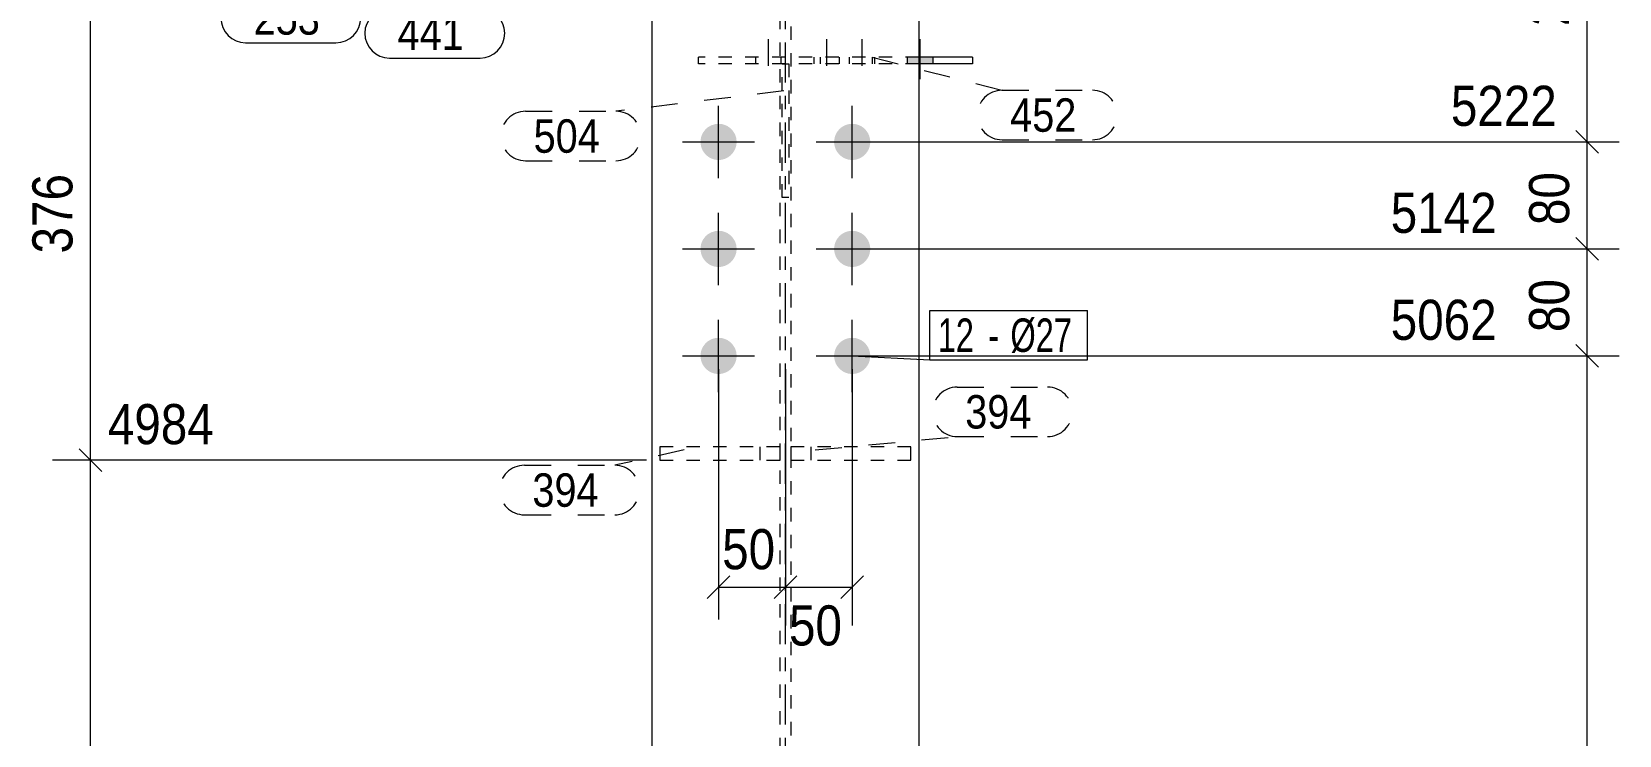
# Model space of a CAD drawing. Header units: millimetres. Extents: x 2 to 825, y 1 to 579.
# Drawn here: x 138.1 to 256.9, y 434.5 to 487.1 of the extents above; entities that cross this region are included whole.
import ezdxf

# ---------------------------------------------------------------- set-up
doc = ezdxf.new("R2010")
doc.units = ezdxf.units.MM
for name, pattern in [('XKITLINE00', [0]), ('XKITLINE01', [4, 1, -1, 1, -1]), ('XKITLINE02', [4, 2, -2]), ('XKITLINE03', [6, 3, -1, 1, -1])]:
    doc.linetypes.add(name, pattern=pattern)
for name, color, linetype, lineweight in [('Bolt', 3, 'Continuous', 0), ('BoltMark', 7, 'Continuous', 0), ('Dimensions', 7, 'Continuous', 0), ('Part', 2, 'Continuous', 0), ('PartMark', 7, 'Continuous', 0)]:
    doc.layers.add(name, color=color, linetype=linetype, lineweight=lineweight)
doc.styles.add('ARIAL', font='ARIAL.TTF')
doc.styles.add('ARIAL_NARROW', font='ARIALN.TTF')

# ---------------------------------------------------------------- blocks, each defined once
blk = doc.blocks.new('*A38')
at = {"layer": 'Bolt'}
for points in [[(188.1, 478.88), (188.1, 478.92), (188.1, 478.95), (188.11, 478.98), (188.11, 479.02), (188.11, 479.05), (188.12, 479.08), (188.13, 479.12), (188.13, 479.15), (188.14, 479.18), (188.15, 479.21), (188.16, 479.24), (188.17, 479.28), (188.18, 479.31), (188.19, 479.34), (188.2, 479.37), (188.22, 479.4), (188.23, 479.43), (188.24, 479.46), (188.26, 479.49), (188.28, 479.52), (188.29, 479.55), (188.31, 479.57), (188.33, 479.6), (188.35, 479.63), (188.37, 479.66), (188.39, 479.68), (188.41, 479.71), (188.43, 479.73), (188.45, 479.76), (188.47, 479.78), (188.5, 479.81), (188.52, 479.83), (188.54, 479.85), (188.57, 479.87), (188.59, 479.9), (188.62, 479.92), (188.65, 479.94), (188.67, 479.96), (188.7, 479.97), (188.73, 479.99), (188.76, 480.01), (188.78, 480.03), (188.81, 480.04), (188.84, 480.06), (188.87, 480.07), (188.9, 480.09), (188.93, 480.1), (188.96, 480.11), (189, 480.12), (189.03, 480.13), (189.06, 480.14), (189.09, 480.15), (189.12, 480.16), (189.15, 480.17), (189.19, 480.18), (189.22, 480.18), (189.25, 480.19), (189.28, 480.19), (189.32, 480.2), (189.35, 480.2), (189.38, 480.2), (189.42, 480.2), (189.45, 480.2), (189.48, 480.2), (189.52, 480.2), (189.55, 480.2), (189.58, 480.2), (189.62, 480.19), (189.65, 480.19), (189.68, 480.18), (189.71, 480.18), (189.75, 480.17), (189.78, 480.16), (189.81, 480.15), (189.84, 480.14), (189.87, 480.13), (189.9, 480.12), (189.94, 480.11), (189.97, 480.1), (190, 480.09), (190.03, 480.07), (190.06, 480.06), (190.09, 480.04), (190.12, 480.03), (190.14, 480.01), (190.17, 479.99), (190.2, 479.97), (190.23, 479.96), (190.25, 479.94), (190.28, 479.92), (190.31, 479.9), (190.33, 479.87), (190.36, 479.85), (190.38, 479.83), (190.4, 479.81), (190.43, 479.78), (190.45, 479.76), (190.47, 479.73), (190.49, 479.71), (190.51, 479.68), (190.53, 479.66), (190.55, 479.63), (190.57, 479.6), (190.59, 479.57), (190.61, 479.55), (190.62, 479.52), (190.64, 479.49), (190.66, 479.46), (190.67, 479.43), (190.68, 479.4), (190.7, 479.37), (190.71, 479.34), (190.72, 479.31), (190.73, 479.28), (190.74, 479.24), (190.75, 479.21), (190.76, 479.18), (190.77, 479.15), (190.77, 479.12), (190.78, 479.08), (190.79, 479.05), (190.79, 479.02), (190.79, 478.98), (190.8, 478.95), (190.8, 478.92), (190.8, 478.88), (190.8, 478.85), (190.8, 478.82), (190.8, 478.79), (190.8, 478.75), (190.79, 478.72), (190.79, 478.69), (190.79, 478.65), (190.78, 478.62), (190.77, 478.59), (190.77, 478.56), (190.76, 478.52), (190.75, 478.49), (190.74, 478.46), (190.73, 478.43), (190.72, 478.4), (190.71, 478.37), (190.7, 478.34), (190.68, 478.3), (190.67, 478.27), (190.66, 478.24), (190.64, 478.22), (190.62, 478.19), (190.61, 478.16), (190.59, 478.13), (190.57, 478.1), (190.55, 478.07), (190.53, 478.05), (190.51, 478.02), (190.49, 478), (190.47, 477.97), (190.45, 477.95), (190.43, 477.92), (190.4, 477.9), (190.38, 477.87), (190.36, 477.85), (190.33, 477.83), (190.31, 477.81), (190.28, 477.79), (190.25, 477.77), (190.23, 477.75), (190.2, 477.73), (190.17, 477.71), (190.14, 477.69), (190.12, 477.68), (190.09, 477.66), (190.06, 477.65), (190.03, 477.63), (190, 477.62), (189.97, 477.6), (189.94, 477.59), (189.9, 477.58), (189.87, 477.57), (189.84, 477.56), (189.81, 477.55), (189.78, 477.54), (189.75, 477.53), (189.71, 477.53), (189.68, 477.52), (189.65, 477.52), (189.62, 477.51), (189.58, 477.51), (189.55, 477.51), (189.52, 477.5), (189.48, 477.5), (189.45, 477.5), (189.42, 477.5), (189.38, 477.5), (189.35, 477.51), (189.32, 477.51), (189.28, 477.51), (189.25, 477.52), (189.22, 477.52), (189.19, 477.53), (189.15, 477.53), (189.12, 477.54), (189.09, 477.55), (189.06, 477.56), (189.03, 477.57), (189, 477.58), (188.96, 477.59), (188.93, 477.6), (188.9, 477.62), (188.87, 477.63), (188.84, 477.65), (188.81, 477.66), (188.78, 477.68), (188.76, 477.69), (188.73, 477.71), (188.7, 477.73), (188.67, 477.75), (188.65, 477.77), (188.62, 477.79), (188.59, 477.81), (188.57, 477.83), (188.54, 477.85), (188.52, 477.87), (188.5, 477.9), (188.47, 477.92), (188.45, 477.95), (188.43, 477.97), (188.41, 478), (188.39, 478.02), (188.37, 478.05), (188.35, 478.07), (188.33, 478.1), (188.31, 478.13), (188.29, 478.16), (188.28, 478.19), (188.26, 478.22), (188.24, 478.24), (188.23, 478.27), (188.22, 478.3), (188.2, 478.34), (188.19, 478.37), (188.18, 478.4), (188.17, 478.43), (188.16, 478.46), (188.15, 478.49), (188.14, 478.52), (188.13, 478.56), (188.13, 478.59), (188.12, 478.62), (188.11, 478.65), (188.11, 478.69), (188.11, 478.72), (188.1, 478.75), (188.1, 478.79), (188.1, 478.82), (188.1, 478.85)], [(198.1, 478.88), (198.1, 478.92), (198.1, 478.95), (198.11, 478.98), (198.11, 479.02), (198.11, 479.05), (198.12, 479.08), (198.13, 479.12), (198.13, 479.15), (198.14, 479.18), (198.15, 479.21), (198.16, 479.24), (198.17, 479.28), (198.18, 479.31), (198.19, 479.34), (198.2, 479.37), (198.22, 479.4), (198.23, 479.43), (198.24, 479.46), (198.26, 479.49), (198.28, 479.52), (198.29, 479.55), (198.31, 479.57), (198.33, 479.6), (198.35, 479.63), (198.37, 479.66), (198.39, 479.68), (198.41, 479.71), (198.43, 479.73), (198.45, 479.76), (198.47, 479.78), (198.5, 479.81), (198.52, 479.83), (198.54, 479.85), (198.57, 479.87), (198.59, 479.9), (198.62, 479.92), (198.65, 479.94), (198.67, 479.96), (198.7, 479.97), (198.73, 479.99), (198.76, 480.01), (198.78, 480.03), (198.81, 480.04), (198.84, 480.06), (198.87, 480.07), (198.9, 480.09), (198.93, 480.1), (198.96, 480.11), (199, 480.12), (199.03, 480.13), (199.06, 480.14), (199.09, 480.15), (199.12, 480.16), (199.15, 480.17), (199.19, 480.18), (199.22, 480.18), (199.25, 480.19), (199.28, 480.19), (199.32, 480.2), (199.35, 480.2), (199.38, 480.2), (199.42, 480.2), (199.45, 480.2), (199.48, 480.2), (199.52, 480.2), (199.55, 480.2), (199.58, 480.2), (199.62, 480.19), (199.65, 480.19), (199.68, 480.18), (199.71, 480.18), (199.75, 480.17), (199.78, 480.16), (199.81, 480.15), (199.84, 480.14), (199.87, 480.13), (199.9, 480.12), (199.94, 480.11), (199.97, 480.1), (200, 480.09), (200.03, 480.07), (200.06, 480.06), (200.09, 480.04), (200.12, 480.03), (200.14, 480.01), (200.17, 479.99), (200.2, 479.97), (200.23, 479.96), (200.25, 479.94), (200.28, 479.92), (200.31, 479.9), (200.33, 479.87), (200.36, 479.85), (200.38, 479.83), (200.4, 479.81), (200.43, 479.78), (200.45, 479.76), (200.47, 479.73), (200.49, 479.71), (200.51, 479.68), (200.53, 479.66), (200.55, 479.63), (200.57, 479.6), (200.59, 479.57), (200.61, 479.55), (200.62, 479.52), (200.64, 479.49), (200.66, 479.46), (200.67, 479.43), (200.68, 479.4), (200.7, 479.37), (200.71, 479.34), (200.72, 479.31), (200.73, 479.28), (200.74, 479.24), (200.75, 479.21), (200.76, 479.18), (200.77, 479.15), (200.77, 479.12), (200.78, 479.08), (200.79, 479.05), (200.79, 479.02), (200.79, 478.98), (200.8, 478.95), (200.8, 478.92), (200.8, 478.88), (200.8, 478.85), (200.8, 478.82), (200.8, 478.79), (200.8, 478.75), (200.79, 478.72), (200.79, 478.69), (200.79, 478.65), (200.78, 478.62), (200.77, 478.59), (200.77, 478.56), (200.76, 478.52), (200.75, 478.49), (200.74, 478.46), (200.73, 478.43), (200.72, 478.4), (200.71, 478.37), (200.7, 478.34), (200.68, 478.3), (200.67, 478.27), (200.66, 478.24), (200.64, 478.22), (200.62, 478.19), (200.61, 478.16), (200.59, 478.13), (200.57, 478.1), (200.55, 478.07), (200.53, 478.05), (200.51, 478.02), (200.49, 478), (200.47, 477.97), (200.45, 477.95), (200.43, 477.92), (200.4, 477.9), (200.38, 477.87), (200.36, 477.85), (200.33, 477.83), (200.31, 477.81), (200.28, 477.79), (200.25, 477.77), (200.23, 477.75), (200.2, 477.73), (200.17, 477.71), (200.14, 477.69), (200.12, 477.68), (200.09, 477.66), (200.06, 477.65), (200.03, 477.63), (200, 477.62), (199.97, 477.6), (199.94, 477.59), (199.9, 477.58), (199.87, 477.57), (199.84, 477.56), (199.81, 477.55), (199.78, 477.54), (199.75, 477.53), (199.71, 477.53), (199.68, 477.52), (199.65, 477.52), (199.62, 477.51), (199.58, 477.51), (199.55, 477.51), (199.52, 477.5), (199.48, 477.5), (199.45, 477.5), (199.42, 477.5), (199.38, 477.5), (199.35, 477.51), (199.32, 477.51), (199.28, 477.51), (199.25, 477.52), (199.22, 477.52), (199.19, 477.53), (199.15, 477.53), (199.12, 477.54), (199.09, 477.55), (199.06, 477.56), (199.03, 477.57), (199, 477.58), (198.96, 477.59), (198.93, 477.6), (198.9, 477.62), (198.87, 477.63), (198.84, 477.65), (198.81, 477.66), (198.78, 477.68), (198.76, 477.69), (198.73, 477.71), (198.7, 477.73), (198.67, 477.75), (198.65, 477.77), (198.62, 477.79), (198.59, 477.81), (198.57, 477.83), (198.54, 477.85), (198.52, 477.87), (198.5, 477.9), (198.47, 477.92), (198.45, 477.95), (198.43, 477.97), (198.41, 478), (198.39, 478.02), (198.37, 478.05), (198.35, 478.07), (198.33, 478.1), (198.31, 478.13), (198.29, 478.16), (198.28, 478.19), (198.26, 478.22), (198.24, 478.24), (198.23, 478.27), (198.22, 478.3), (198.2, 478.34), (198.19, 478.37), (198.18, 478.4), (198.17, 478.43), (198.16, 478.46), (198.15, 478.49), (198.14, 478.52), (198.13, 478.56), (198.13, 478.59), (198.12, 478.62), (198.11, 478.65), (198.11, 478.69), (198.11, 478.72), (198.1, 478.75), (198.1, 478.79), (198.1, 478.82), (198.1, 478.85)], [(188.1, 470.88), (188.1, 470.92), (188.1, 470.95), (188.11, 470.98), (188.11, 471.02), (188.11, 471.05), (188.12, 471.08), (188.13, 471.12), (188.13, 471.15), (188.14, 471.18), (188.15, 471.21), (188.16, 471.24), (188.17, 471.28), (188.18, 471.31), (188.19, 471.34), (188.2, 471.37), (188.22, 471.4), (188.23, 471.43), (188.24, 471.46), (188.26, 471.49), (188.28, 471.52), (188.29, 471.55), (188.31, 471.57), (188.33, 471.6), (188.35, 471.63), (188.37, 471.66), (188.39, 471.68), (188.41, 471.71), (188.43, 471.73), (188.45, 471.76), (188.47, 471.78), (188.5, 471.81), (188.52, 471.83), (188.54, 471.85), (188.57, 471.87), (188.59, 471.9), (188.62, 471.92), (188.65, 471.94), (188.67, 471.96), (188.7, 471.97), (188.73, 471.99), (188.76, 472.01), (188.78, 472.03), (188.81, 472.04), (188.84, 472.06), (188.87, 472.07), (188.9, 472.09), (188.93, 472.1), (188.96, 472.11), (189, 472.12), (189.03, 472.13), (189.06, 472.14), (189.09, 472.15), (189.12, 472.16), (189.15, 472.17), (189.19, 472.18), (189.22, 472.18), (189.25, 472.19), (189.28, 472.19), (189.32, 472.2), (189.35, 472.2), (189.38, 472.2), (189.42, 472.2), (189.45, 472.2), (189.48, 472.2), (189.52, 472.2), (189.55, 472.2), (189.58, 472.2), (189.62, 472.19), (189.65, 472.19), (189.68, 472.18), (189.71, 472.18), (189.75, 472.17), (189.78, 472.16), (189.81, 472.15), (189.84, 472.14), (189.87, 472.13), (189.9, 472.12), (189.94, 472.11), (189.97, 472.1), (190, 472.09), (190.03, 472.07), (190.06, 472.06), (190.09, 472.04), (190.12, 472.03), (190.14, 472.01), (190.17, 471.99), (190.2, 471.97), (190.23, 471.96), (190.25, 471.94), (190.28, 471.92), (190.31, 471.9), (190.33, 471.87), (190.36, 471.85), (190.38, 471.83), (190.4, 471.81), (190.43, 471.78), (190.45, 471.76), (190.47, 471.73), (190.49, 471.71), (190.51, 471.68), (190.53, 471.66), (190.55, 471.63), (190.57, 471.6), (190.59, 471.57), (190.61, 471.55), (190.62, 471.52), (190.64, 471.49), (190.66, 471.46), (190.67, 471.43), (190.68, 471.4), (190.7, 471.37), (190.71, 471.34), (190.72, 471.31), (190.73, 471.28), (190.74, 471.24), (190.75, 471.21), (190.76, 471.18), (190.77, 471.15), (190.77, 471.12), (190.78, 471.08), (190.79, 471.05), (190.79, 471.02), (190.79, 470.98), (190.8, 470.95), (190.8, 470.92), (190.8, 470.88), (190.8, 470.85), (190.8, 470.82), (190.8, 470.79), (190.8, 470.75), (190.79, 470.72), (190.79, 470.69), (190.79, 470.65), (190.78, 470.62), (190.77, 470.59), (190.77, 470.56), (190.76, 470.52), (190.75, 470.49), (190.74, 470.46), (190.73, 470.43), (190.72, 470.4), (190.71, 470.37), (190.7, 470.34), (190.68, 470.3), (190.67, 470.27), (190.66, 470.24), (190.64, 470.22), (190.62, 470.19), (190.61, 470.16), (190.59, 470.13), (190.57, 470.1), (190.55, 470.07), (190.53, 470.05), (190.51, 470.02), (190.49, 470), (190.47, 469.97), (190.45, 469.95), (190.43, 469.92), (190.4, 469.9), (190.38, 469.87), (190.36, 469.85), (190.33, 469.83), (190.31, 469.81), (190.28, 469.79), (190.25, 469.77), (190.23, 469.75), (190.2, 469.73), (190.17, 469.71), (190.14, 469.69), (190.12, 469.68), (190.09, 469.66), (190.06, 469.65), (190.03, 469.63), (190, 469.62), (189.97, 469.6), (189.94, 469.59), (189.9, 469.58), (189.87, 469.57), (189.84, 469.56), (189.81, 469.55), (189.78, 469.54), (189.75, 469.53), (189.71, 469.53), (189.68, 469.52), (189.65, 469.52), (189.62, 469.51), (189.58, 469.51), (189.55, 469.51), (189.52, 469.5), (189.48, 469.5), (189.45, 469.5), (189.42, 469.5), (189.38, 469.5), (189.35, 469.51), (189.32, 469.51), (189.28, 469.51), (189.25, 469.52), (189.22, 469.52), (189.19, 469.53), (189.15, 469.53), (189.12, 469.54), (189.09, 469.55), (189.06, 469.56), (189.03, 469.57), (189, 469.58), (188.96, 469.59), (188.93, 469.6), (188.9, 469.62), (188.87, 469.63), (188.84, 469.65), (188.81, 469.66), (188.78, 469.68), (188.76, 469.69), (188.73, 469.71), (188.7, 469.73), (188.67, 469.75), (188.65, 469.77), (188.62, 469.79), (188.59, 469.81), (188.57, 469.83), (188.54, 469.85), (188.52, 469.87), (188.5, 469.9), (188.47, 469.92), (188.45, 469.95), (188.43, 469.97), (188.41, 470), (188.39, 470.02), (188.37, 470.05), (188.35, 470.07), (188.33, 470.1), (188.31, 470.13), (188.29, 470.16), (188.28, 470.19), (188.26, 470.22), (188.24, 470.24), (188.23, 470.27), (188.22, 470.3), (188.2, 470.34), (188.19, 470.37), (188.18, 470.4), (188.17, 470.43), (188.16, 470.46), (188.15, 470.49), (188.14, 470.52), (188.13, 470.56), (188.13, 470.59), (188.12, 470.62), (188.11, 470.65), (188.11, 470.69), (188.11, 470.72), (188.1, 470.75), (188.1, 470.79), (188.1, 470.82), (188.1, 470.85)], [(198.1, 470.88), (198.1, 470.92), (198.1, 470.95), (198.11, 470.98), (198.11, 471.02), (198.11, 471.05), (198.12, 471.08), (198.13, 471.12), (198.13, 471.15), (198.14, 471.18), (198.15, 471.21), (198.16, 471.24), (198.17, 471.28), (198.18, 471.31), (198.19, 471.34), (198.2, 471.37), (198.22, 471.4), (198.23, 471.43), (198.24, 471.46), (198.26, 471.49), (198.28, 471.52), (198.29, 471.55), (198.31, 471.57), (198.33, 471.6), (198.35, 471.63), (198.37, 471.66), (198.39, 471.68), (198.41, 471.71), (198.43, 471.73), (198.45, 471.76), (198.47, 471.78), (198.5, 471.81), (198.52, 471.83), (198.54, 471.85), (198.57, 471.87), (198.59, 471.9), (198.62, 471.92), (198.65, 471.94), (198.67, 471.96), (198.7, 471.97), (198.73, 471.99), (198.76, 472.01), (198.78, 472.03), (198.81, 472.04), (198.84, 472.06), (198.87, 472.07), (198.9, 472.09), (198.93, 472.1), (198.96, 472.11), (199, 472.12), (199.03, 472.13), (199.06, 472.14), (199.09, 472.15), (199.12, 472.16), (199.15, 472.17), (199.19, 472.18), (199.22, 472.18), (199.25, 472.19), (199.28, 472.19), (199.32, 472.2), (199.35, 472.2), (199.38, 472.2), (199.42, 472.2), (199.45, 472.2), (199.48, 472.2), (199.52, 472.2), (199.55, 472.2), (199.58, 472.2), (199.62, 472.19), (199.65, 472.19), (199.68, 472.18), (199.71, 472.18), (199.75, 472.17), (199.78, 472.16), (199.81, 472.15), (199.84, 472.14), (199.87, 472.13), (199.9, 472.12), (199.94, 472.11), (199.97, 472.1), (200, 472.09), (200.03, 472.07), (200.06, 472.06), (200.09, 472.04), (200.12, 472.03), (200.14, 472.01), (200.17, 471.99), (200.2, 471.97), (200.23, 471.96), (200.25, 471.94), (200.28, 471.92), (200.31, 471.9), (200.33, 471.87), (200.36, 471.85), (200.38, 471.83), (200.4, 471.81), (200.43, 471.78), (200.45, 471.76), (200.47, 471.73), (200.49, 471.71), (200.51, 471.68), (200.53, 471.66), (200.55, 471.63), (200.57, 471.6), (200.59, 471.57), (200.61, 471.55), (200.62, 471.52), (200.64, 471.49), (200.66, 471.46), (200.67, 471.43), (200.68, 471.4), (200.7, 471.37), (200.71, 471.34), (200.72, 471.31), (200.73, 471.28), (200.74, 471.24), (200.75, 471.21), (200.76, 471.18), (200.77, 471.15), (200.77, 471.12), (200.78, 471.08), (200.79, 471.05), (200.79, 471.02), (200.79, 470.98), (200.8, 470.95), (200.8, 470.92), (200.8, 470.88), (200.8, 470.85), (200.8, 470.82), (200.8, 470.79), (200.8, 470.75), (200.79, 470.72), (200.79, 470.69), (200.79, 470.65), (200.78, 470.62), (200.77, 470.59), (200.77, 470.56), (200.76, 470.52), (200.75, 470.49), (200.74, 470.46), (200.73, 470.43), (200.72, 470.4), (200.71, 470.37), (200.7, 470.34), (200.68, 470.3), (200.67, 470.27), (200.66, 470.24), (200.64, 470.22), (200.62, 470.19), (200.61, 470.16), (200.59, 470.13), (200.57, 470.1), (200.55, 470.07), (200.53, 470.05), (200.51, 470.02), (200.49, 470), (200.47, 469.97), (200.45, 469.95), (200.43, 469.92), (200.4, 469.9), (200.38, 469.87), (200.36, 469.85), (200.33, 469.83), (200.31, 469.81), (200.28, 469.79), (200.25, 469.77), (200.23, 469.75), (200.2, 469.73), (200.17, 469.71), (200.14, 469.69), (200.12, 469.68), (200.09, 469.66), (200.06, 469.65), (200.03, 469.63), (200, 469.62), (199.97, 469.6), (199.94, 469.59), (199.9, 469.58), (199.87, 469.57), (199.84, 469.56), (199.81, 469.55), (199.78, 469.54), (199.75, 469.53), (199.71, 469.53), (199.68, 469.52), (199.65, 469.52), (199.62, 469.51), (199.58, 469.51), (199.55, 469.51), (199.52, 469.5), (199.48, 469.5), (199.45, 469.5), (199.42, 469.5), (199.38, 469.5), (199.35, 469.51), (199.32, 469.51), (199.28, 469.51), (199.25, 469.52), (199.22, 469.52), (199.19, 469.53), (199.15, 469.53), (199.12, 469.54), (199.09, 469.55), (199.06, 469.56), (199.03, 469.57), (199, 469.58), (198.96, 469.59), (198.93, 469.6), (198.9, 469.62), (198.87, 469.63), (198.84, 469.65), (198.81, 469.66), (198.78, 469.68), (198.76, 469.69), (198.73, 469.71), (198.7, 469.73), (198.67, 469.75), (198.65, 469.77), (198.62, 469.79), (198.59, 469.81), (198.57, 469.83), (198.54, 469.85), (198.52, 469.87), (198.5, 469.9), (198.47, 469.92), (198.45, 469.95), (198.43, 469.97), (198.41, 470), (198.39, 470.02), (198.37, 470.05), (198.35, 470.07), (198.33, 470.1), (198.31, 470.13), (198.29, 470.16), (198.28, 470.19), (198.26, 470.22), (198.24, 470.24), (198.23, 470.27), (198.22, 470.3), (198.2, 470.34), (198.19, 470.37), (198.18, 470.4), (198.17, 470.43), (198.16, 470.46), (198.15, 470.49), (198.14, 470.52), (198.13, 470.56), (198.13, 470.59), (198.12, 470.62), (198.11, 470.65), (198.11, 470.69), (198.11, 470.72), (198.1, 470.75), (198.1, 470.79), (198.1, 470.82), (198.1, 470.85)], [(188.1, 462.88), (188.1, 462.92), (188.1, 462.95), (188.11, 462.98), (188.11, 463.02), (188.11, 463.05), (188.12, 463.08), (188.13, 463.12), (188.13, 463.15), (188.14, 463.18), (188.15, 463.21), (188.16, 463.24), (188.17, 463.28), (188.18, 463.31), (188.19, 463.34), (188.2, 463.37), (188.22, 463.4), (188.23, 463.43), (188.24, 463.46), (188.26, 463.49), (188.28, 463.52), (188.29, 463.55), (188.31, 463.57), (188.33, 463.6), (188.35, 463.63), (188.37, 463.66), (188.39, 463.68), (188.41, 463.71), (188.43, 463.73), (188.45, 463.76), (188.47, 463.78), (188.5, 463.81), (188.52, 463.83), (188.54, 463.85), (188.57, 463.87), (188.59, 463.9), (188.62, 463.92), (188.65, 463.94), (188.67, 463.96), (188.7, 463.97), (188.73, 463.99), (188.76, 464.01), (188.78, 464.03), (188.81, 464.04), (188.84, 464.06), (188.87, 464.07), (188.9, 464.09), (188.93, 464.1), (188.96, 464.11), (189, 464.12), (189.03, 464.13), (189.06, 464.14), (189.09, 464.15), (189.12, 464.16), (189.15, 464.17), (189.19, 464.18), (189.22, 464.18), (189.25, 464.19), (189.28, 464.19), (189.32, 464.2), (189.35, 464.2), (189.38, 464.2), (189.42, 464.2), (189.45, 464.2), (189.48, 464.2), (189.52, 464.2), (189.55, 464.2), (189.58, 464.2), (189.62, 464.19), (189.65, 464.19), (189.68, 464.18), (189.71, 464.18), (189.75, 464.17), (189.78, 464.16), (189.81, 464.15), (189.84, 464.14), (189.87, 464.13), (189.9, 464.12), (189.94, 464.11), (189.97, 464.1), (190, 464.09), (190.03, 464.07), (190.06, 464.06), (190.09, 464.04), (190.12, 464.03), (190.14, 464.01), (190.17, 463.99), (190.2, 463.97), (190.23, 463.96), (190.25, 463.94), (190.28, 463.92), (190.31, 463.9), (190.33, 463.87), (190.36, 463.85), (190.38, 463.83), (190.4, 463.81), (190.43, 463.78), (190.45, 463.76), (190.47, 463.73), (190.49, 463.71), (190.51, 463.68), (190.53, 463.66), (190.55, 463.63), (190.57, 463.6), (190.59, 463.57), (190.61, 463.55), (190.62, 463.52), (190.64, 463.49), (190.66, 463.46), (190.67, 463.43), (190.68, 463.4), (190.7, 463.37), (190.71, 463.34), (190.72, 463.31), (190.73, 463.28), (190.74, 463.24), (190.75, 463.21), (190.76, 463.18), (190.77, 463.15), (190.77, 463.12), (190.78, 463.08), (190.79, 463.05), (190.79, 463.02), (190.79, 462.98), (190.8, 462.95), (190.8, 462.92), (190.8, 462.88), (190.8, 462.85), (190.8, 462.82), (190.8, 462.79), (190.8, 462.75), (190.79, 462.72), (190.79, 462.69), (190.79, 462.65), (190.78, 462.62), (190.77, 462.59), (190.77, 462.56), (190.76, 462.52), (190.75, 462.49), (190.74, 462.46), (190.73, 462.43), (190.72, 462.4), (190.71, 462.37), (190.7, 462.34), (190.68, 462.3), (190.67, 462.27), (190.66, 462.24), (190.64, 462.22), (190.62, 462.19), (190.61, 462.16), (190.59, 462.13), (190.57, 462.1), (190.55, 462.07), (190.53, 462.05), (190.51, 462.02), (190.49, 462), (190.47, 461.97), (190.45, 461.95), (190.43, 461.92), (190.4, 461.9), (190.38, 461.87), (190.36, 461.85), (190.33, 461.83), (190.31, 461.81), (190.28, 461.79), (190.25, 461.77), (190.23, 461.75), (190.2, 461.73), (190.17, 461.71), (190.14, 461.69), (190.12, 461.68), (190.09, 461.66), (190.06, 461.65), (190.03, 461.63), (190, 461.62), (189.97, 461.6), (189.94, 461.59), (189.9, 461.58), (189.87, 461.57), (189.84, 461.56), (189.81, 461.55), (189.78, 461.54), (189.75, 461.53), (189.71, 461.53), (189.68, 461.52), (189.65, 461.52), (189.62, 461.51), (189.58, 461.51), (189.55, 461.51), (189.52, 461.5), (189.48, 461.5), (189.45, 461.5), (189.42, 461.5), (189.38, 461.5), (189.35, 461.51), (189.32, 461.51), (189.28, 461.51), (189.25, 461.52), (189.22, 461.52), (189.19, 461.53), (189.15, 461.53), (189.12, 461.54), (189.09, 461.55), (189.06, 461.56), (189.03, 461.57), (189, 461.58), (188.96, 461.59), (188.93, 461.6), (188.9, 461.62), (188.87, 461.63), (188.84, 461.65), (188.81, 461.66), (188.78, 461.68), (188.76, 461.69), (188.73, 461.71), (188.7, 461.73), (188.67, 461.75), (188.65, 461.77), (188.62, 461.79), (188.59, 461.81), (188.57, 461.83), (188.54, 461.85), (188.52, 461.87), (188.5, 461.9), (188.47, 461.92), (188.45, 461.95), (188.43, 461.97), (188.41, 462), (188.39, 462.02), (188.37, 462.05), (188.35, 462.07), (188.33, 462.1), (188.31, 462.13), (188.29, 462.16), (188.28, 462.19), (188.26, 462.22), (188.24, 462.24), (188.23, 462.27), (188.22, 462.3), (188.2, 462.34), (188.19, 462.37), (188.18, 462.4), (188.17, 462.43), (188.16, 462.46), (188.15, 462.49), (188.14, 462.52), (188.13, 462.56), (188.13, 462.59), (188.12, 462.62), (188.11, 462.65), (188.11, 462.69), (188.11, 462.72), (188.1, 462.75), (188.1, 462.79), (188.1, 462.82), (188.1, 462.85)], [(198.1, 462.88), (198.1, 462.92), (198.1, 462.95), (198.11, 462.98), (198.11, 463.02), (198.11, 463.05), (198.12, 463.08), (198.13, 463.12), (198.13, 463.15), (198.14, 463.18), (198.15, 463.21), (198.16, 463.24), (198.17, 463.28), (198.18, 463.31), (198.19, 463.34), (198.2, 463.37), (198.22, 463.4), (198.23, 463.43), (198.24, 463.46), (198.26, 463.49), (198.28, 463.52), (198.29, 463.55), (198.31, 463.57), (198.33, 463.6), (198.35, 463.63), (198.37, 463.66), (198.39, 463.68), (198.41, 463.71), (198.43, 463.73), (198.45, 463.76), (198.47, 463.78), (198.5, 463.81), (198.52, 463.83), (198.54, 463.85), (198.57, 463.87), (198.59, 463.9), (198.62, 463.92), (198.65, 463.94), (198.67, 463.96), (198.7, 463.97), (198.73, 463.99), (198.76, 464.01), (198.78, 464.03), (198.81, 464.04), (198.84, 464.06), (198.87, 464.07), (198.9, 464.09), (198.93, 464.1), (198.96, 464.11), (199, 464.12), (199.03, 464.13), (199.06, 464.14), (199.09, 464.15), (199.12, 464.16), (199.15, 464.17), (199.19, 464.18), (199.22, 464.18), (199.25, 464.19), (199.28, 464.19), (199.32, 464.2), (199.35, 464.2), (199.38, 464.2), (199.42, 464.2), (199.45, 464.2), (199.48, 464.2), (199.52, 464.2), (199.55, 464.2), (199.58, 464.2), (199.62, 464.19), (199.65, 464.19), (199.68, 464.18), (199.71, 464.18), (199.75, 464.17), (199.78, 464.16), (199.81, 464.15), (199.84, 464.14), (199.87, 464.13), (199.9, 464.12), (199.94, 464.11), (199.97, 464.1), (200, 464.09), (200.03, 464.07), (200.06, 464.06), (200.09, 464.04), (200.12, 464.03), (200.14, 464.01), (200.17, 463.99), (200.2, 463.97), (200.23, 463.96), (200.25, 463.94), (200.28, 463.92), (200.31, 463.9), (200.33, 463.87), (200.36, 463.85), (200.38, 463.83), (200.4, 463.81), (200.43, 463.78), (200.45, 463.76), (200.47, 463.73), (200.49, 463.71), (200.51, 463.68), (200.53, 463.66), (200.55, 463.63), (200.57, 463.6), (200.59, 463.57), (200.61, 463.55), (200.62, 463.52), (200.64, 463.49), (200.66, 463.46), (200.67, 463.43), (200.68, 463.4), (200.7, 463.37), (200.71, 463.34), (200.72, 463.31), (200.73, 463.28), (200.74, 463.24), (200.75, 463.21), (200.76, 463.18), (200.77, 463.15), (200.77, 463.12), (200.78, 463.08), (200.79, 463.05), (200.79, 463.02), (200.79, 462.98), (200.8, 462.95), (200.8, 462.92), (200.8, 462.88), (200.8, 462.85), (200.8, 462.82), (200.8, 462.79), (200.8, 462.75), (200.79, 462.72), (200.79, 462.69), (200.79, 462.65), (200.78, 462.62), (200.77, 462.59), (200.77, 462.56), (200.76, 462.52), (200.75, 462.49), (200.74, 462.46), (200.73, 462.43), (200.72, 462.4), (200.71, 462.37), (200.7, 462.34), (200.68, 462.3), (200.67, 462.27), (200.66, 462.24), (200.64, 462.22), (200.62, 462.19), (200.61, 462.16), (200.59, 462.13), (200.57, 462.1), (200.55, 462.07), (200.53, 462.05), (200.51, 462.02), (200.49, 462), (200.47, 461.97), (200.45, 461.95), (200.43, 461.92), (200.4, 461.9), (200.38, 461.87), (200.36, 461.85), (200.33, 461.83), (200.31, 461.81), (200.28, 461.79), (200.25, 461.77), (200.23, 461.75), (200.2, 461.73), (200.17, 461.71), (200.14, 461.69), (200.12, 461.68), (200.09, 461.66), (200.06, 461.65), (200.03, 461.63), (200, 461.62), (199.97, 461.6), (199.94, 461.59), (199.9, 461.58), (199.87, 461.57), (199.84, 461.56), (199.81, 461.55), (199.78, 461.54), (199.75, 461.53), (199.71, 461.53), (199.68, 461.52), (199.65, 461.52), (199.62, 461.51), (199.58, 461.51), (199.55, 461.51), (199.52, 461.5), (199.48, 461.5), (199.45, 461.5), (199.42, 461.5), (199.38, 461.5), (199.35, 461.51), (199.32, 461.51), (199.28, 461.51), (199.25, 461.52), (199.22, 461.52), (199.19, 461.53), (199.15, 461.53), (199.12, 461.54), (199.09, 461.55), (199.06, 461.56), (199.03, 461.57), (199, 461.58), (198.96, 461.59), (198.93, 461.6), (198.9, 461.62), (198.87, 461.63), (198.84, 461.65), (198.81, 461.66), (198.78, 461.68), (198.76, 461.69), (198.73, 461.71), (198.7, 461.73), (198.67, 461.75), (198.65, 461.77), (198.62, 461.79), (198.59, 461.81), (198.57, 461.83), (198.54, 461.85), (198.52, 461.87), (198.5, 461.9), (198.47, 461.92), (198.45, 461.95), (198.43, 461.97), (198.41, 462), (198.39, 462.02), (198.37, 462.05), (198.35, 462.07), (198.33, 462.1), (198.31, 462.13), (198.29, 462.16), (198.28, 462.19), (198.26, 462.22), (198.24, 462.24), (198.23, 462.27), (198.22, 462.3), (198.2, 462.34), (198.19, 462.37), (198.18, 462.4), (198.17, 462.43), (198.16, 462.46), (198.15, 462.49), (198.14, 462.52), (198.13, 462.56), (198.13, 462.59), (198.12, 462.62), (198.11, 462.65), (198.11, 462.69), (198.11, 462.72), (198.1, 462.75), (198.1, 462.79), (198.1, 462.82), (198.1, 462.85)]]:
    blk.add_hatch(color=3, dxfattribs=at).paths.add_polyline_path(points, flags=17)
at = {"layer": 'Bolt', "color": 3, "linetype": 'XKITLINE00', "lineweight": 0}
for p, q in [((189.45, 476.15), (189.45, 481.55)), ((199.45, 476.15), (199.45, 481.55)), ((186.75, 478.85), (192.15, 478.85)), ((196.75, 478.85), (202.15, 478.85)), ((189.45, 468.15), (189.45, 473.55)), ((199.45, 468.15), (199.45, 473.55)), ((186.75, 470.85), (192.15, 470.85)), ((196.75, 470.85), (202.15, 470.85)), ((189.45, 460.15), (189.45, 465.55)), ((199.45, 460.15), (199.45, 465.55)), ((186.75, 462.85), (192.15, 462.85)), ((196.75, 462.85), (202.15, 462.85))]:
    blk.add_line(p, q, dxfattribs=at)
blk = doc.blocks.new('*A43')
at = {"layer": 'Bolt'}
blk.add_hatch(color=3, dxfattribs=at).paths.add_polyline_path([(205.48, 485.19), (205.48, 484.69), (203.57, 484.69), (203.57, 485.19)], flags=17)
at = {"layer": 'Bolt', "color": 3, "linetype": 'XKITLINE02', "lineweight": 0}
for p, q in [((193.17, 486.53), (193.17, 483.53)), ((197.52, 486.53), (197.52, 483.53)), ((200.17, 486.53), (200.17, 483.53)), ((192.22, 485.19), (192.22, 484.69)), ((194.12, 485.19), (194.12, 484.69)), ((196.57, 485.19), (196.57, 484.69)), ((198.47, 485.19), (198.47, 484.69)), ((199.22, 485.19), (199.22, 484.69)), ((201.13, 485.19), (201.13, 484.69))]:
    blk.add_line(p, q, dxfattribs=at)
at = {"layer": 'Bolt', "color": 3, "linetype": 'XKITLINE00', "lineweight": 0}
for p, q in [((204.52, 486.53), (204.52, 483.53)), ((203.57, 485.19), (203.57, 484.69)), ((205.48, 485.19), (205.48, 484.69))]:
    blk.add_line(p, q, dxfattribs=at)
blk = doc.blocks.new('*A46')
at = {"layer": 'Part', "color": 7, "linetype": 'XKITLINE03', "lineweight": 0}
blk.add_line((194.45, 219.29), (194.45, 531.5), dxfattribs=at)
at = {"layer": 'Part', "color": 2, "linetype": 'XKITLINE00', "lineweight": 0}
for p, q in [((184.45, 523.61), (184.45, 219.29)), ((204.45, 219.29), (204.45, 523.61))]:
    blk.add_line(p, q, dxfattribs=at)
at = {"layer": 'Part', "color": 7, "linetype": 'XKITLINE01', "lineweight": 0}
for p, q in [((194.05, 219.29), (194.05, 523.48)), ((194.85, 523.48), (194.85, 219.29))]:
    blk.add_line(p, q, dxfattribs=at)
blk = doc.blocks.new('*A52')
at = {"layer": 'Part', "color": 7, "linetype": 'XKITLINE01', "lineweight": 0}
for p, q in [((203.85, 456.05), (194.85, 456.05)), ((194.85, 456.05), (194.85, 455.05)), ((194.85, 455.05), (203.85, 455.05)), ((196.35, 456.05), (196.35, 455.05)), ((203.85, 455.05), (203.85, 456.05))]:
    blk.add_line(p, q, dxfattribs=at)
blk = doc.blocks.new('*A53')
at = {"layer": 'Part', "color": 7, "linetype": 'XKITLINE01', "lineweight": 0}
for p, q in [((194.05, 456.05), (185.05, 456.05)), ((185.05, 456.05), (185.05, 455.05)), ((185.05, 455.05), (194.05, 455.05)), ((192.55, 456.05), (192.55, 455.05)), ((194.05, 455.05), (194.05, 456.05))]:
    blk.add_line(p, q, dxfattribs=at)
blk = doc.blocks.new('*A59')
at = {"layer": 'Part', "color": 7, "linetype": 'XKITLINE01', "lineweight": 0}
for p, q in [((204.45, 485.19), (187.95, 485.19)), ((187.95, 484.69), (187.95, 485.19)), ((204.45, 484.69), (187.95, 484.69)), ((197.07, 484.69), (197.07, 485.19)), ((200.95, 485.19), (200.95, 484.69))]:
    blk.add_line(p, q, dxfattribs=at)
at = {"layer": 'Part', "color": 2, "linetype": 'XKITLINE00', "lineweight": 0}
for p, q in [((208.45, 485.19), (204.45, 485.19)), ((208.45, 484.69), (204.45, 484.69)), ((208.45, 485.19), (208.45, 484.69))]:
    blk.add_line(p, q, dxfattribs=at)
blk = doc.blocks.new('*A60')
at = {"layer": 'Part', "color": 7, "linetype": 'XKITLINE01', "lineweight": 0}
for p, q in [((194.2, 484.69), (194.7, 484.69)), ((194.2, 474.69), (194.2, 484.69)), ((194.2, 484.69), (194.7, 484.69)), ((194.7, 484.69), (194.7, 474.69)), ((194.7, 474.69), (194.2, 474.69))]:
    blk.add_line(p, q, dxfattribs=at)
blk = doc.blocks.new('*A170')
at = {"layer": 'BoltMark', "color": 7, "linetype": 'XKITLINE00', "lineweight": 0}
for p, q in [((205.25, 466.25), (217.06, 466.25)), ((205.25, 462.55), (205.25, 466.25)), ((217.06, 462.55), (217.06, 466.25)), ((199.45, 462.85), (205.25, 462.55)), ((205.25, 462.55), (217.06, 462.55))]:
    blk.add_line(p, q, dxfattribs=at)
at = {"layer": 'BoltMark', "color": 3, "style": 'ARIAL_NARROW', "width": 0.85}
for s, p in [('12', (205.85, 463.15)), ('Ø27', (211.29, 463.15)), ('-', (209.64, 463.15))]:
    blk.add_text(s, height=2.5, dxfattribs=at).set_placement(p)
blk = doc.blocks.new('*A172')
at = {"layer": 'PartMark', "color": 7, "linetype": 'XKITLINE00', "lineweight": 0}
for p, q in [((164.18, 490.94), (160.82, 489.97)), ((154.06, 489.97), (160.82, 489.97)), ((154.06, 486.27), (160.82, 486.27))]:
    blk.add_line(p, q, dxfattribs=at)
for centre, start, end in [((154.06, 488.12), 90, 270), ((160.82, 488.12), 270, 90)]:
    blk.add_arc(centre, 1.85, start, end, dxfattribs=at)
at = {"layer": 'PartMark', "color": 3, "style": 'ARIAL', "width": 0.85}
blk.add_text('253', height=2.5, dxfattribs=at).set_placement((154.66, 486.87))
blk = doc.blocks.new('*A173')
at = {"layer": 'PartMark', "color": 7, "linetype": 'XKITLINE00', "lineweight": 0}
for p, q in [((165.98, 521.75), (164.83, 488.82)), ((164.83, 488.82), (171.6, 488.82)), ((164.83, 485.12), (171.6, 485.12))]:
    blk.add_line(p, q, dxfattribs=at)
for centre, start, end in [((164.83, 486.97), 90, 270), ((171.6, 486.97), 270, 90)]:
    blk.add_arc(centre, 1.85, start, end, dxfattribs=at)
at = {"layer": 'PartMark', "color": 3, "style": 'ARIAL', "width": 0.85}
blk.add_text('441', height=2.5, dxfattribs=at).set_placement((165.43, 485.72))
blk = doc.blocks.new('*A174')
at = {"layer": 'PartMark', "color": 7, "linetype": 'XKITLINE02', "lineweight": 0}
for p, q in [((194.33, 482.66), (181.77, 481.14)), ((175.01, 481.14), (181.77, 481.14)), ((175.01, 477.44), (181.77, 477.44))]:
    blk.add_line(p, q, dxfattribs=at)
for centre, start, end in [((175.01, 479.29), 90, 270), ((181.77, 479.29), 270, 90)]:
    blk.add_arc(centre, 1.85, start, end, dxfattribs=at)
at = {"layer": 'PartMark', "color": 3, "style": 'ARIAL', "width": 0.85}
blk.add_text('504', height=2.5, dxfattribs=at).set_placement((175.61, 478.04))
blk = doc.blocks.new('*A175')
at = {"layer": 'PartMark', "color": 7, "linetype": 'XKITLINE02', "lineweight": 0}
for p, q in [((200.95, 485.19), (210.67, 482.71)), ((210.67, 482.71), (217.43, 482.71)), ((210.67, 479.01), (217.43, 479.01))]:
    blk.add_line(p, q, dxfattribs=at)
for centre, start, end in [((210.67, 480.86), 90, 270), ((217.43, 480.86), 270, 90)]:
    blk.add_arc(centre, 1.85, start, end, dxfattribs=at)
at = {"layer": 'PartMark', "color": 3, "style": 'ARIAL', "width": 0.85}
blk.add_text('452', height=2.5, dxfattribs=at).set_placement((211.27, 479.61))
blk = doc.blocks.new('*A181')
at = {"layer": 'PartMark', "color": 7, "linetype": 'XKITLINE02', "lineweight": 0}
for p, q in [((186.88, 455.82), (181.68, 454.67)), ((174.92, 454.67), (181.68, 454.67)), ((174.92, 450.97), (181.68, 450.97))]:
    blk.add_line(p, q, dxfattribs=at)
for centre, start, end in [((174.92, 452.82), 90, 270), ((181.68, 452.82), 270, 90)]:
    blk.add_arc(centre, 1.85, start, end, dxfattribs=at)
at = {"layer": 'PartMark', "color": 3, "style": 'ARIAL', "width": 0.85}
blk.add_text('394', height=2.5, dxfattribs=at).set_placement((175.52, 451.57))
blk = doc.blocks.new('*A182')
at = {"layer": 'PartMark', "color": 7, "linetype": 'XKITLINE02', "lineweight": 0}
for p, q in [((207.31, 460.52), (214.07, 460.52)), ((196.68, 455.82), (207.31, 456.82)), ((207.31, 456.82), (214.07, 456.82))]:
    blk.add_line(p, q, dxfattribs=at)
for centre, start, end in [((207.31, 458.67), 90, 270), ((214.07, 458.67), 270, 90)]:
    blk.add_arc(centre, 1.85, start, end, dxfattribs=at)
at = {"layer": 'PartMark', "color": 3, "style": 'ARIAL', "width": 0.85}
blk.add_text('394', height=2.5, dxfattribs=at).set_placement((207.91, 457.42))
blk = doc.blocks.new('*A195')
at = {"layer": 'Dimensions', "color": 7, "linetype": 'XKITLINE00', "lineweight": 0}
for p, q in [((189.45, 461.85), (189.45, 443.15)), ((194.45, 461.85), (194.45, 443.15)), ((190.3, 446.4), (188.6, 444.7)), ((189.45, 445.55), (194.45, 445.55)), ((195.3, 446.4), (193.6, 444.7))]:
    blk.add_line(p, q, dxfattribs=at)
at = {"layer": 'Dimensions', "color": 3}
for p in [(189.45, 445.55), (194.45, 445.55)]:
    blk.add_point(p, dxfattribs=at)
at = {"layer": 'Dimensions', "color": 3, "style": 'ARIAL', "width": 0.85}
blk.add_text('50', height=3, dxfattribs=at).set_placement((189.72, 446.9))
blk = doc.blocks.new('*A196')
at = {"layer": 'Dimensions', "color": 7, "linetype": 'XKITLINE00', "lineweight": 0}
for p, q in [((194.45, 461.85), (194.45, 442.7)), ((199.45, 461.85), (199.45, 442.7)), ((195.3, 446.4), (193.6, 444.7)), ((194.45, 445.55), (199.45, 445.55)), ((200.3, 446.4), (198.6, 444.7))]:
    blk.add_line(p, q, dxfattribs=at)
at = {"layer": 'Dimensions', "color": 3}
for p in [(194.45, 445.55), (199.45, 445.55)]:
    blk.add_point(p, dxfattribs=at)
at = {"layer": 'Dimensions', "color": 3, "style": 'ARIAL', "width": 0.85}
blk.add_text('50', height=3, dxfattribs=at).set_placement((194.72, 441.2))
blk = doc.blocks.new('*A199')
at = {"layer": 'Dimensions', "color": 7, "linetype": 'XKITLINE00', "lineweight": 0}
for p, q in [((184.05, 455.05), (139.6, 455.05)), ((141.6, 455.9), (143.3, 454.2)), ((142.45, 92.29), (142.45, 455.05))]:
    blk.add_line(p, q, dxfattribs=at)
at = {"layer": 'Dimensions', "color": 3}
blk.add_point((142.45, 455.05), dxfattribs=at)
at = {"layer": 'Dimensions', "color": 3, "style": 'ARIAL', "width": 0.85}
blk.add_text('4984', height=3, dxfattribs=at).set_placement((143.75, 456.25))
blk = doc.blocks.new('*A200')
at = {"layer": 'Dimensions', "color": 7, "linetype": 'XKITLINE00', "lineweight": 0}
for p, q in [((141.6, 493.5), (143.3, 491.8)), ((193.05, 492.65), (139.6, 492.65)), ((142.45, 455.05), (142.45, 492.65)), ((184.05, 455.05), (139.6, 455.05)), ((141.6, 455.9), (143.3, 454.2))]:
    blk.add_line(p, q, dxfattribs=at)
at = {"layer": 'Dimensions', "color": 3}
for p in [(142.45, 492.65), (142.45, 455.05)]:
    blk.add_point(p, dxfattribs=at)
at = {"layer": 'Dimensions', "color": 3, "style": 'ARIAL', "width": 0.85}
blk.add_text('5360', height=3, dxfattribs=at).set_placement((143.75, 493.85))
blk.add_text('376', height=3, rotation=90.0002, dxfattribs=at).set_placement((141.1, 470.51))
blk = doc.blocks.new('*A203')
at = {"layer": 'Dimensions', "color": 7, "linetype": 'XKITLINE00', "lineweight": 0}
for p, q in [((253.6, 463.7), (255.3, 462)), ((200.45, 462.85), (256.85, 462.85)), ((254.45, 92.29), (254.45, 462.85))]:
    blk.add_line(p, q, dxfattribs=at)
at = {"layer": 'Dimensions', "color": 3}
blk.add_point((254.45, 462.85), dxfattribs=at)
at = {"layer": 'Dimensions', "color": 3, "style": 'ARIAL', "width": 0.85}
blk.add_text('5062', height=3, dxfattribs=at).set_placement((239.75, 464.05))
blk = doc.blocks.new('*A204')
at = {"layer": 'Dimensions', "color": 7, "linetype": 'XKITLINE00', "lineweight": 0}
for p, q in [((253.6, 471.7), (255.3, 470)), ((200.45, 470.85), (256.85, 470.85)), ((254.45, 462.85), (254.45, 470.85)), ((253.6, 463.7), (255.3, 462)), ((200.45, 462.85), (256.85, 462.85))]:
    blk.add_line(p, q, dxfattribs=at)
at = {"layer": 'Dimensions', "color": 3}
for p in [(254.45, 470.85), (254.45, 462.85)]:
    blk.add_point(p, dxfattribs=at)
at = {"layer": 'Dimensions', "color": 3, "style": 'ARIAL', "width": 0.85}
blk.add_text('5142', height=3, dxfattribs=at).set_placement((239.75, 472.05))
blk.add_text('80', height=3, rotation=90.0002, dxfattribs=at).set_placement((253.1, 464.63))
blk = doc.blocks.new('*A205')
at = {"layer": 'Dimensions', "color": 7, "linetype": 'XKITLINE00', "lineweight": 0}
for p, q in [((200.45, 478.85), (256.85, 478.85)), ((253.6, 479.7), (255.3, 478)), ((254.45, 470.85), (254.45, 478.85)), ((253.6, 471.7), (255.3, 470)), ((200.45, 470.85), (256.85, 470.85))]:
    blk.add_line(p, q, dxfattribs=at)
at = {"layer": 'Dimensions', "color": 3}
for p in [(254.45, 478.85), (254.45, 470.85)]:
    blk.add_point(p, dxfattribs=at)
at = {"layer": 'Dimensions', "color": 3, "style": 'ARIAL', "width": 0.85}
blk.add_text('5222', height=3, dxfattribs=at).set_placement((244.25, 480.05))
blk.add_text('80', height=3, rotation=90.0002, dxfattribs=at).set_placement((253.1, 472.63))
blk = doc.blocks.new('*A206')
at = {"layer": 'Dimensions', "color": 7, "linetype": 'XKITLINE00', "lineweight": 0}
for p, q in [((253.6, 503.7), (255.3, 502)), ((200.45, 502.85), (256.85, 502.85)), ((254.45, 478.85), (254.45, 502.85)), ((200.45, 478.85), (256.85, 478.85)), ((253.6, 479.7), (255.3, 478))]:
    blk.add_line(p, q, dxfattribs=at)
at = {"layer": 'Dimensions', "color": 3}
for p in [(254.45, 502.85), (254.45, 478.85)]:
    blk.add_point(p, dxfattribs=at)
at = {"layer": 'Dimensions', "color": 3, "style": 'ARIAL', "width": 0.85}
blk.add_text('5462', height=3, dxfattribs=at).set_placement((239.75, 504.05))
blk.add_text('240', height=3, rotation=90.0002, dxfattribs=at).set_placement((253.1, 487.51))

msp = doc.modelspace()

# ---------------------------------------------------------------- block references
at = {"lineweight": 0}
for name in ['*A173', '*A38', '*A206', '*A200', '*A172', '*A43', '*A59', '*A60', '*A175', '*A174', '*A205', '*A204', '*A203', '*A170', '*A195', '*A196', '*A182', '*A199', '*A181', '*A53', '*A52']:
    msp.add_blockref(name, (0, 0), dxfattribs=at)
at = {"layer": 'Part', "lineweight": 0}
msp.add_blockref('*A46', (0, 0), dxfattribs=at)

doc.saveas('drawing.dxf')
